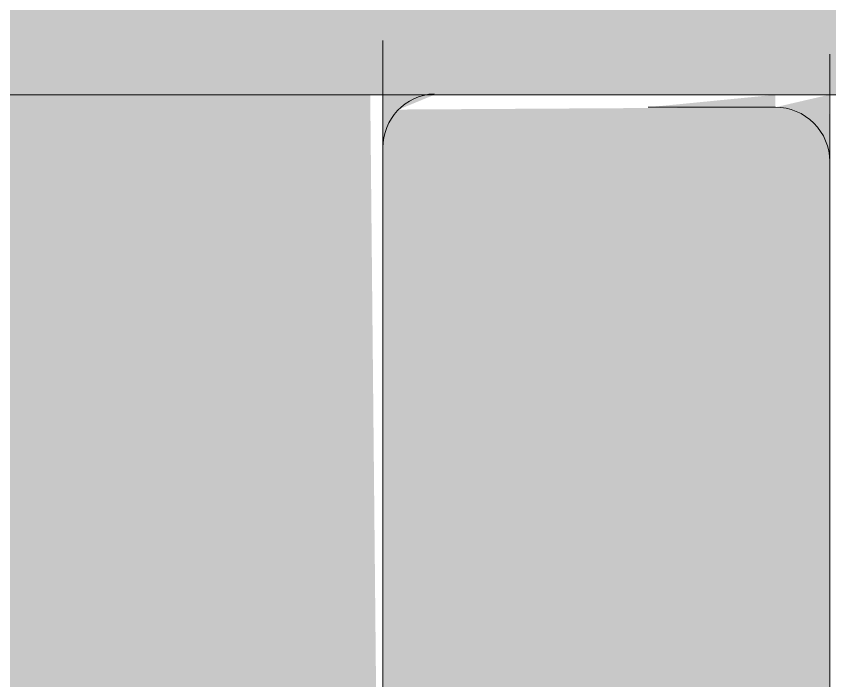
# Model space of a CAD drawing. Header units: inches. Extents: x 20426 to 81837, y -461 to 713.
# Drawn here: x 24741.997 to 24745.743, y 333.137 to 336.197 of the extents above; entities that cross this region are included whole.
import ezdxf

# ---------------------------------------------------------------- set-up
doc = ezdxf.new("R2010")
doc.units = ezdxf.units.IN
doc.header["$MEASUREMENT"] = 0
for name, color, linetype, lineweight in [('A-ROOF', 132, 'Continuous', 13), ('S-BEAM', 12, 'Continuous', 9), ('S-COLS', 52, 'Continuous', 9)]:
    doc.layers.add(name, color=color, linetype=linetype, lineweight=lineweight)

# ---------------------------------------------------------------- blocks, each defined once
blk = doc.blocks.new('Trex - one-657139-Elevation - South')
at = {"layer": 'S-BEAM'}
for points in [[(25992.36092848221, 335.590445434193), (25992.43415178691, 335.7670688770159), (25992.59841117331, 335.8350483582311), (25992.36092848221, 335.8350483582311)], [(25994.16952223221, 335.7777828853979), (25994.16952223221, 335.8350483582312), (25993.58384714701, 335.7777828853979)], [(25994.41952223221, 335.5279996171249), (25994.41588222658, 335.8350483582311), (25994.16952223221, 335.7777828853979), (25994.34629892751, 335.7046230599477)], [(25992.61092848221, 327.718369620024), (25993.58384714701, 327.718369620024), (25993.58384714701, 327.7808154370924), (25994.16952223221, 327.7808154370924), (25994.34629892751, 327.8539752625427), (25994.41952223221, 328.0305987053655), (25994.41952223221, 335.5279996171249), (25994.34629892751, 335.7046230599477), (25994.16952223221, 335.7777828853979), (25992.43415178691, 335.7670688770159), (25992.36092848221, 335.590445434193), (25992.36092848221, 327.9681528882971), (25992.43415178691, 327.7915294454743)]]:
    blk.add_hatch(color=256, dxfattribs=at).paths.add_polyline_path(points, flags=0)
for p, q in [((25992.36092848221, 336.0852653006654), (25992.36092848221, 335.5904454341931)), ((25994.41952223221, 335.5279996171249), (25994.41952223221, 336.0227110707203)), ((25994.16952223221, 335.7777828853975), (25993.58384714701, 335.7777828853975)), ((25992.36092848221, 335.5904454341927), (25992.36092848221, 327.9681528882967)), ((25994.41952223221, 328.030598705365), (25994.41952223221, 335.5279996171244))]:
    blk.add_line(p, q, dxfattribs=at)
for centre, major_axis, ratio, start_param, end_param in [((25992.61092848221, 335.5904454341927), (0.2499999999991607, 0), 0.9991330730957086, 1.626409264946589, 3.141592653589793), ((25994.16952223221, 335.5279996171244), (0.25, 0), 0.9991330730924801, 0, 1.570796326794897)]:
    blk.add_ellipse(centre, major_axis=major_axis, ratio=ratio, start_param=start_param, end_param=end_param, dxfattribs=at)

msp = doc.modelspace()

# ---------------------------------------------------------------- hatches: boundary and pattern name
at = {"layer": 'A-ROOF'}
msp.add_hatch(color=256, dxfattribs=at).paths.add_polyline_path([(27927.02573907539, 335.8350483582312), (27939.21414512506, 335.8350483582312), (27939.21414512506, 336.3081147221912), (24723.34891075003, 336.3081147221912), (24723.34891075003, 335.8350483582312), (27918.38647149467, 335.8350483582312)], flags=0)
at = {"layer": 'S-COLS'}
for points in [[(24743.45437950004, 329.9483715670165), (24743.45437950004, 335.8350483582312), (24735.97391075004, 335.8350483582312), (24735.97391075004, 329.9483715670165), (24739.05143340874, 329.9483715670165)], [(24743.62731313717, 329.9483715670165), (24743.68484825551, 329.9483715670165), (24743.62725773566, 335.8350483582312), (24743.45437950004, 335.8350483582312), (24743.45437950004, 329.9483715670165), (24743.62278008778, 329.9483715670165)]]:
    msp.add_hatch(color=256, dxfattribs=at).paths.add_polyline_path(points, flags=0)

# ---------------------------------------------------------------- linework, layer by layer
at = {"layer": 'A-ROOF'}
msp.add_line((27939.21414512506, 335.8350483582307), (24723.34891075003, 335.8350483582307), dxfattribs=at)

# ---------------------------------------------------------------- block references
at = {"layer": 'S-BEAM'}
msp.add_blockref('Trex - one-657139-Elevation - South', (-1248.676080226704, 0), dxfattribs=at)

doc.saveas('drawing.dxf')
